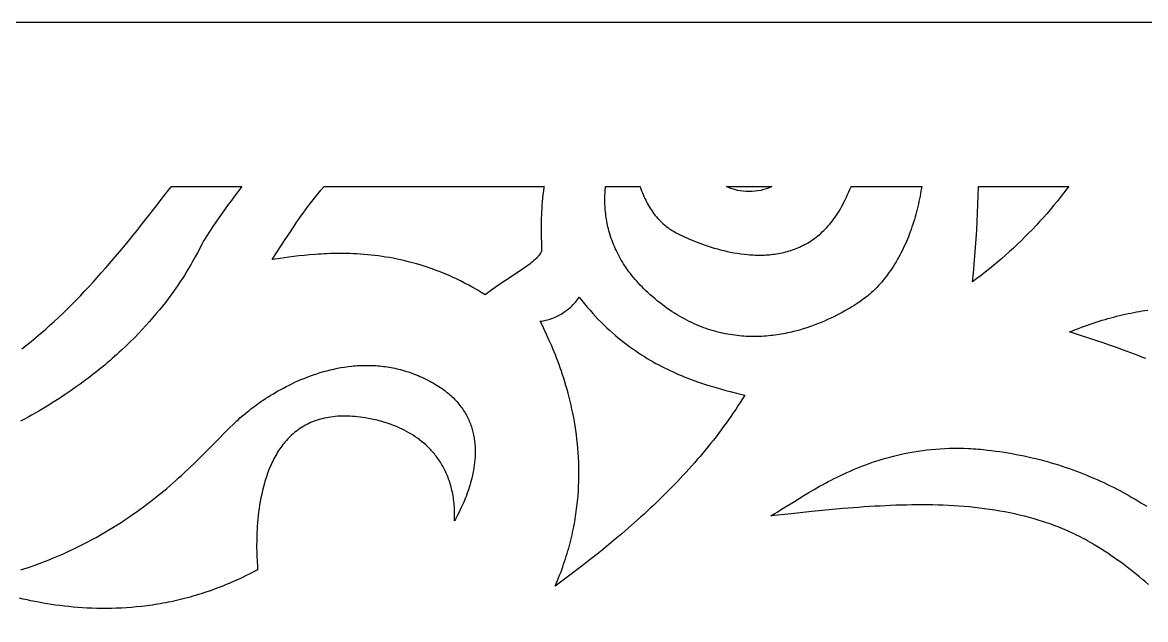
# Model space of a CAD drawing. Extents: x -1000 to 1000, y -1450 to 1450.
# Drawn here: x 251.4 to 593.6, y 1268 to 1450 of the extents above; entities that cross this region are included whole.
import ezdxf

# ---------------------------------------------------------------- set-up
doc = ezdxf.new("R2010")
doc.units = 0
doc.layers.add('LAYER_1', color=18, linetype='CONTINUOUS')

msp = doc.modelspace()

# ---------------------------------------------------------------- linework, layer by layer
at = {"layer": 'LAYER_1'}
for points in [[(-1000, 1050), (1000, 1050), (1000, 1450), (-1000, 1450)], [(410.33, 1399.82), (410.16, 1398.66), (410.02, 1397.53), (409.89, 1396.43), (409.78, 1395.35), (409.69, 1394.3), (409.62, 1393.27), (409.56, 1392.28), (409.52, 1391.31), (409.48, 1390.38), (409.46, 1389.48), (409.45, 1388.61), (409.44, 1387.78), (409.46, 1386.23), (409.49, 1384.82), (409.56, 1382.51), (409.58, 1381.61), (409.59, 1381.23), (409.58, 1380.89), (409.57, 1380.61), (409.55, 1380.37), (409.52, 1380.19), (409.5, 1380.12), (409.48, 1380.06), (409.39, 1379.89), (409.3, 1379.72), (409.1, 1379.39), (408.86, 1379.06), (408.6, 1378.73), (408.31, 1378.4), (407.99, 1378.06), (407.64, 1377.73), (407.26, 1377.39), (406.86, 1377.05), (406.44, 1376.71), (405.99, 1376.36), (405.52, 1376.01), (405.02, 1375.65), (404.51, 1375.29), (403.41, 1374.54), (401, 1372.94), (399.69, 1372.07), (398.33, 1371.16), (396.92, 1370.2), (395.46, 1369.18), (394.71, 1368.65), (393.96, 1368.1), (393.2, 1367.53), (392.43, 1366.94), (391.17, 1367.73), (389.92, 1368.48), (388.66, 1369.21), (387.41, 1369.9), (386.16, 1370.57), (384.91, 1371.2), (383.67, 1371.81), (382.43, 1372.39), (381.19, 1372.94), (379.96, 1373.46), (378.73, 1373.96), (377.5, 1374.43), (376.28, 1374.88), (375.07, 1375.3), (373.86, 1375.7), (372.65, 1376.08), (371.46, 1376.43), (370.26, 1376.76), (369.08, 1377.07), (367.9, 1377.36), (366.73, 1377.63), (365.56, 1377.87), (364.41, 1378.1), (363.26, 1378.31), (362.12, 1378.5), (360.99, 1378.67), (359.86, 1378.83), (358.75, 1378.97), (357.65, 1379.09), (356.55, 1379.2), (355.47, 1379.29), (354.4, 1379.37), (353.34, 1379.44), (352.29, 1379.49), (351.25, 1379.53), (350.22, 1379.56), (349.21, 1379.57), (348.2, 1379.58), (347.21, 1379.57), (346.24, 1379.56), (345.27, 1379.53), (344.32, 1379.5), (343.39, 1379.46), (342.47, 1379.41), (341.56, 1379.36), (340.67, 1379.3), (338.93, 1379.16), (337.26, 1379), (335.65, 1378.83), (334.11, 1378.65), (332.64, 1378.46), (329.92, 1378.09), (327.51, 1377.76), (328.86, 1379.78), (330.2, 1381.81), (331.52, 1383.85), (332.85, 1385.88), (334.19, 1387.91), (334.87, 1388.91), (335.56, 1389.91), (336.25, 1390.91), (336.95, 1391.9), (337.67, 1392.88), (338.39, 1393.85), (339.19, 1394.9), (339.99, 1395.93), (340.8, 1396.95), (341.61, 1397.95), (342.43, 1398.94), (343.25, 1399.92), (343.32, 1400), (410.36, 1400)], [(525.32, 1399.52), (525.18, 1398.7), (525.04, 1397.89), (524.89, 1397.07), (524.73, 1396.26), (524.56, 1395.46), (524.39, 1394.66), (524.21, 1393.86), (524.01, 1393.07), (523.81, 1392.28), (523.61, 1391.49), (523.39, 1390.71), (523.16, 1389.94), (522.93, 1389.17), (522.68, 1388.41), (522.43, 1387.65), (522.17, 1386.89), (521.9, 1386.15), (521.62, 1385.4), (521.34, 1384.67), (521.04, 1383.94), (520.74, 1383.22), (520.42, 1382.5), (520.1, 1381.79), (519.77, 1381.09), (519.43, 1380.39), (519.08, 1379.7), (518.72, 1379.02), (518.35, 1378.34), (517.97, 1377.68), (517.59, 1377.02), (517.19, 1376.37), (516.79, 1375.72), (516.37, 1375.09), (515.95, 1374.46), (515.52, 1373.84), (515.08, 1373.23), (514.63, 1372.63), (514.17, 1372.04), (513.7, 1371.46), (513.22, 1370.88), (512.73, 1370.32), (512.23, 1369.77), (511.72, 1369.22), (511.2, 1368.69), (510.67, 1368.16), (510.14, 1367.65), (509.59, 1367.15), (509.34, 1366.93), (508.9, 1366.58), (508.28, 1366.11), (507.49, 1365.54), (506.54, 1364.88), (506, 1364.52), (505.42, 1364.14), (504.81, 1363.75), (504.15, 1363.34), (503.47, 1362.93), (502.74, 1362.5), (501.98, 1362.07), (501.19, 1361.63), (500.36, 1361.18), (499.5, 1360.74), (498.61, 1360.29), (497.69, 1359.85), (496.73, 1359.41), (495.75, 1358.98), (494.74, 1358.55), (493.7, 1358.13), (492.64, 1357.73), (491.55, 1357.34), (490.43, 1356.96), (489.29, 1356.6), (488.13, 1356.25), (486.95, 1355.93), (486.34, 1355.78), (485.74, 1355.63), (485.13, 1355.49), (484.51, 1355.36), (483.89, 1355.23), (483.26, 1355.11), (482.63, 1355), (481.99, 1354.89), (481.35, 1354.79), (480.71, 1354.7), (480.06, 1354.61), (479.4, 1354.54), (478.74, 1354.47), (478.08, 1354.41), (477.41, 1354.36), (476.74, 1354.32), (476.07, 1354.29), (475.39, 1354.27), (474.71, 1354.26), (474.03, 1354.25), (473.34, 1354.26), (472.64, 1354.28), (471.95, 1354.31), (471.25, 1354.35), (470.55, 1354.4), (469.85, 1354.47), (469.14, 1354.54), (468.43, 1354.63), (467.72, 1354.73), (467, 1354.84), (466.29, 1354.96), (465.57, 1355.1), (464.85, 1355.25), (464.12, 1355.41), (463.4, 1355.59), (462.67, 1355.78), (461.94, 1355.99), (461.21, 1356.2), (460.48, 1356.44), (459.75, 1356.69), (459.01, 1356.95), (458.27, 1357.23), (457.54, 1357.52), (456.8, 1357.83), (456.06, 1358.15), (455.32, 1358.5), (454.58, 1358.85), (453.84, 1359.23), (453.1, 1359.62), (452.35, 1360.03), (451.61, 1360.45), (450.87, 1360.89), (450.12, 1361.35), (449.38, 1361.83), (448.64, 1362.33), (447.9, 1362.84), (447.15, 1363.38), (446.41, 1363.93), (445.67, 1364.5), (444.93, 1365.09), (444.19, 1365.71), (443.45, 1366.34), (442.71, 1366.99), (441.97, 1367.66), (441.36, 1368.23), (440.77, 1368.8), (440.2, 1369.38), (439.65, 1369.95), (439.11, 1370.53), (438.58, 1371.11), (438.08, 1371.69), (437.59, 1372.28), (437.11, 1372.86), (436.65, 1373.45), (436.21, 1374.03), (435.78, 1374.62), (435.37, 1375.21), (434.97, 1375.8), (434.58, 1376.39), (434.21, 1376.99), (433.86, 1377.58), (433.52, 1378.17), (433.19, 1378.77), (432.88, 1379.36), (432.58, 1379.95), (432.29, 1380.55), (432.02, 1381.14), (431.76, 1381.74), (431.51, 1382.33), (431.27, 1382.93), (431.05, 1383.52), (430.84, 1384.11), (430.64, 1384.71), (430.45, 1385.3), (430.28, 1385.89), (430.12, 1386.48), (429.96, 1387.07), (429.82, 1387.66), (429.69, 1388.25), (429.57, 1388.83), (429.46, 1389.42), (429.36, 1390), (429.27, 1390.58), (429.19, 1391.16), (429.12, 1391.74), (429.06, 1392.32), (429.01, 1392.89), (428.96, 1393.46), (428.93, 1394.03), (428.91, 1394.6), (428.89, 1395.17), (428.88, 1395.73), (428.88, 1396.29), (428.89, 1396.85), (428.9, 1397.41), (428.93, 1397.96), (428.96, 1398.51), (428.99, 1399.05), (429.04, 1399.6), (429.08, 1400), (439.59, 1400), (439.64, 1399.87), (439.85, 1399.27), (440.06, 1398.68), (440.29, 1398.1), (440.53, 1397.52), (440.78, 1396.94), (441.04, 1396.38), (441.31, 1395.82), (441.59, 1395.27), (441.88, 1394.73), (442.18, 1394.2), (442.49, 1393.68), (442.81, 1393.16), (443.15, 1392.66), (443.49, 1392.16), (443.84, 1391.68), (444.21, 1391.2), (444.59, 1390.74), (444.98, 1390.28), (445.38, 1389.84), (445.79, 1389.41), (446.21, 1388.99), (446.65, 1388.59), (447.1, 1388.19), (447.56, 1387.81), (448.03, 1387.45), (448.51, 1387.09), (448.75, 1386.94), (449.19, 1386.68), (449.82, 1386.33), (450.63, 1385.9), (451.6, 1385.41), (452.73, 1384.86), (453.35, 1384.57), (454.01, 1384.28), (454.7, 1383.97), (455.42, 1383.67), (456.18, 1383.36), (456.96, 1383.04), (457.77, 1382.73), (458.61, 1382.42), (459.47, 1382.12), (460.36, 1381.82), (461.27, 1381.53), (462.21, 1381.24), (463.16, 1380.97), (464.13, 1380.7), (465.12, 1380.46), (466.13, 1380.22), (467.15, 1380), (468.19, 1379.81), (469.24, 1379.63), (470.3, 1379.47), (471.37, 1379.34), (472.44, 1379.23), (472.98, 1379.19), (473.53, 1379.15), (474.07, 1379.12), (474.62, 1379.1), (475.17, 1379.08), (475.71, 1379.08), (476.26, 1379.08), (476.81, 1379.08), (477.36, 1379.1), (477.91, 1379.13), (478.46, 1379.16), (479.01, 1379.21), (479.56, 1379.26), (480.11, 1379.32), (480.66, 1379.39), (481.21, 1379.47), (481.75, 1379.57), (482.3, 1379.67), (482.84, 1379.78), (483.39, 1379.9), (483.93, 1380.04), (484.47, 1380.18), (485.01, 1380.34), (485.54, 1380.5), (486.08, 1380.68), (486.61, 1380.87), (487.14, 1381.08), (487.67, 1381.29), (488.19, 1381.52), (488.71, 1381.76), (489.23, 1382.01), (489.74, 1382.28), (490.25, 1382.56), (490.76, 1382.85), (491.26, 1383.16), (491.76, 1383.48), (492.25, 1383.82), (492.74, 1384.17), (493.23, 1384.53), (493.71, 1384.91), (494.18, 1385.3), (494.65, 1385.71), (495.12, 1386.14), (495.58, 1386.58), (496.03, 1387.03), (496.48, 1387.5), (496.92, 1387.99), (497.36, 1388.5), (497.79, 1389.02), (498.21, 1389.55), (498.63, 1390.11), (499.04, 1390.68), (499.44, 1391.27), (499.84, 1391.88), (500.23, 1392.5), (500.61, 1393.15), (500.99, 1393.81), (501.35, 1394.49), (501.71, 1395.19), (502.06, 1395.91), (502.44, 1396.71), (502.81, 1397.52), (503.17, 1398.33), (503.52, 1399.13), (503.86, 1399.93), (503.88, 1400), (525.39, 1400)], [(569.62, 1399.24), (568.63, 1397.96), (567.63, 1396.69), (566.62, 1395.42), (565.59, 1394.17), (564.55, 1392.93), (563.49, 1391.71), (562.42, 1390.49), (561.33, 1389.29), (560.23, 1388.1), (559.11, 1386.92), (557.98, 1385.76), (556.84, 1384.61), (555.69, 1383.47), (554.52, 1382.34), (553.34, 1381.23), (552.15, 1380.14), (550.94, 1379.06), (549.73, 1377.99), (548.5, 1376.94), (547.26, 1375.9), (546.01, 1374.88), (544.75, 1373.88), (543.48, 1372.89), (542.19, 1371.92), (540.9, 1370.96), (541.16, 1373.57), (541.41, 1376.19), (541.63, 1378.81), (541.83, 1381.42), (542.01, 1384.05), (542.17, 1386.67), (542.32, 1389.29), (542.44, 1391.92), (542.54, 1394.54), (542.62, 1397.17), (542.68, 1399.79), (542.69, 1400), (570.18, 1400)], [(421.89, 1365.24), (422.7, 1364.22), (423.52, 1363.22), (424.35, 1362.26), (425.19, 1361.31), (426.03, 1360.39), (426.88, 1359.5), (427.73, 1358.63), (428.59, 1357.78), (429.46, 1356.95), (430.32, 1356.15), (431.2, 1355.37), (432.07, 1354.61), (432.95, 1353.87), (433.83, 1353.16), (434.71, 1352.46), (435.6, 1351.79), (436.48, 1351.13), (437.37, 1350.5), (438.26, 1349.88), (439.15, 1349.28), (440.03, 1348.71), (440.92, 1348.15), (441.81, 1347.6), (442.69, 1347.08), (443.57, 1346.57), (444.45, 1346.08), (445.33, 1345.61), (446.2, 1345.15), (447.07, 1344.7), (447.94, 1344.28), (448.8, 1343.87), (449.65, 1343.47), (450.51, 1343.08), (451.35, 1342.71), (452.19, 1342.36), (453.02, 1342.01), (453.85, 1341.68), (454.67, 1341.37), (455.48, 1341.06), (456.28, 1340.76), (457.07, 1340.48), (458.63, 1339.95), (460.15, 1339.45), (461.63, 1339), (463.06, 1338.58), (464.44, 1338.19), (465.76, 1337.83), (467.03, 1337.5), (469.39, 1336.9), (471.49, 1336.37), (470.81, 1335.28), (470.13, 1334.2), (469.43, 1333.12), (468.73, 1332.05), (468.01, 1330.99), (467.29, 1329.93), (466.55, 1328.88), (465.81, 1327.84), (465.05, 1326.8), (464.29, 1325.77), (463.52, 1324.74), (462.74, 1323.73), (461.95, 1322.71), (461.15, 1321.71), (460.35, 1320.71), (459.53, 1319.71), (458.71, 1318.73), (457.88, 1317.74), (457.04, 1316.77), (456.2, 1315.8), (455.34, 1314.83), (454.48, 1313.87), (453.62, 1312.92), (452.74, 1311.97), (451.86, 1311.03), (450.97, 1310.09), (450.08, 1309.16), (449.18, 1308.24), (448.27, 1307.32), (447.35, 1306.4), (446.43, 1305.49), (445.51, 1304.59), (444.58, 1303.69), (443.64, 1302.8), (442.7, 1301.91), (441.75, 1301.03), (440.8, 1300.15), (439.84, 1299.28), (437.91, 1297.54), (435.96, 1295.83), (434, 1294.14), (432.02, 1292.46), (430.03, 1290.81), (428.02, 1289.17), (426, 1287.55), (423.97, 1285.95), (421.93, 1284.36), (419.88, 1282.79), (417.83, 1281.24), (415.77, 1279.7), (413.7, 1278.18), (414.07, 1279.01), (414.42, 1279.85), (414.76, 1280.69), (415.09, 1281.52), (415.41, 1282.35), (415.72, 1283.18), (416.02, 1284.01), (416.31, 1284.84), (416.59, 1285.66), (416.86, 1286.48), (417.12, 1287.31), (417.37, 1288.12), (417.61, 1288.94), (417.85, 1289.76), (418.07, 1290.57), (418.28, 1291.38), (418.49, 1292.19), (418.68, 1292.99), (418.87, 1293.8), (419.05, 1294.6), (419.22, 1295.4), (419.38, 1296.2), (419.53, 1296.99), (419.68, 1297.78), (419.82, 1298.57), (419.94, 1299.36), (420.06, 1300.15), (420.18, 1300.93), (420.28, 1301.71), (420.38, 1302.49), (420.47, 1303.26), (420.55, 1304.03), (420.62, 1304.8), (420.69, 1305.56), (420.8, 1307.09), (420.89, 1308.6), (420.95, 1310.1), (420.98, 1311.58), (420.98, 1313.05), (420.96, 1314.51), (420.92, 1315.96), (420.86, 1317.39), (420.77, 1318.81), (420.66, 1320.21), (420.53, 1321.6), (420.38, 1322.97), (420.21, 1324.33), (420.03, 1325.67), (419.83, 1327), (419.61, 1328.31), (419.37, 1329.6), (419.12, 1330.88), (418.86, 1332.13), (418.58, 1333.37), (418.29, 1334.6), (417.99, 1335.8), (417.68, 1336.98), (417.36, 1338.15), (417.03, 1339.29), (416.7, 1340.42), (416.35, 1341.53), (416, 1342.61), (415.64, 1343.67), (415.28, 1344.72), (414.91, 1345.74), (414.55, 1346.74), (414.17, 1347.72), (413.8, 1348.67), (413.43, 1349.61), (413.06, 1350.52), (412.68, 1351.4), (412.31, 1352.27), (411.95, 1353.1), (411.22, 1354.71), (410.52, 1356.21), (409.84, 1357.61), (409.2, 1358.91), (409.63, 1358.97), (410.06, 1359.04), (410.5, 1359.12), (410.93, 1359.22), (411.36, 1359.33), (411.79, 1359.46), (412.22, 1359.59), (412.65, 1359.74), (413.07, 1359.9), (413.49, 1360.07), (413.91, 1360.26), (414.32, 1360.45), (414.73, 1360.66), (415.13, 1360.87), (415.53, 1361.1), (415.92, 1361.34), (416.31, 1361.58), (416.68, 1361.84), (417.06, 1362.1), (417.42, 1362.38), (417.78, 1362.66), (418.13, 1362.95), (418.47, 1363.25), (418.8, 1363.56), (419.12, 1363.88), (419.44, 1364.2), (419.74, 1364.53), (420.03, 1364.87), (420.31, 1365.21), (420.58, 1365.56), (420.84, 1365.92), (421.08, 1366.28)]]:
    msp.add_lwpolyline(points, close=True, dxfattribs=at)
for points in [[(251.28, 1350.49), (252.71, 1351.62), (254.14, 1352.77), (255.55, 1353.94), (256.95, 1355.14), (258.34, 1356.35), (259.72, 1357.59), (261.09, 1358.84), (262.45, 1360.11), (263.8, 1361.4), (265.13, 1362.71), (266.46, 1364.03), (267.78, 1365.36), (269.08, 1366.71), (270.38, 1368.07), (271.66, 1369.45), (272.94, 1370.83), (274.21, 1372.23), (275.46, 1373.64), (276.71, 1375.05), (277.95, 1376.48), (279.18, 1377.91), (280.4, 1379.35), (281.61, 1380.8), (282.81, 1382.25), (284.01, 1383.71), (285.19, 1385.17), (286.37, 1386.63), (287.54, 1388.1), (289.85, 1391.03), (292.13, 1393.97), (294.39, 1396.9), (296.61, 1399.82), (296.75, 1400), (318.32, 1400), (317.99, 1399.58), (317.02, 1398.32), (316.05, 1397.05), (315.09, 1395.77), (314.13, 1394.47), (313.18, 1393.15), (312.24, 1391.83), (311.3, 1390.49), (310.37, 1389.13), (309.44, 1387.76), (308.52, 1386.38), (307.61, 1384.98), (306.71, 1383.57), (306.61, 1383.42), (306.5, 1383.21), (306.21, 1382.64), (305.35, 1380.93), (304.77, 1379.82), (304.08, 1378.53), (303.7, 1377.84), (303.28, 1377.1), (302.84, 1376.33), (302.37, 1375.52), (301.87, 1374.68), (301.33, 1373.8), (300.76, 1372.9), (300.16, 1371.96), (299.53, 1371), (298.86, 1370.01), (298.16, 1368.99), (297.42, 1367.95), (296.65, 1366.88), (295.83, 1365.79), (294.99, 1364.68), (294.1, 1363.55), (293.17, 1362.4), (292.21, 1361.23), (291.2, 1360.04), (290.15, 1358.84), (289.06, 1357.62), (287.93, 1356.39), (286.75, 1355.15), (285.53, 1353.9), (284.27, 1352.64), (282.96, 1351.37), (281.61, 1350.09), (280.91, 1349.45), (280.21, 1348.81), (279.49, 1348.16), (278.76, 1347.52), (278.02, 1346.87), (277.26, 1346.23), (276.49, 1345.58), (275.72, 1344.93), (274.93, 1344.29), (274.12, 1343.64), (273.31, 1342.99), (272.48, 1342.34), (271.64, 1341.7), (270.78, 1341.05), (269.91, 1340.4), (269.04, 1339.76), (268.14, 1339.12), (267.24, 1338.47), (266.32, 1337.83), (265.38, 1337.19), (264.44, 1336.55), (263.48, 1335.91), (262.51, 1335.28), (261.52, 1334.64), (260.52, 1334.01), (259.51, 1333.38), (258.48, 1332.76), (257.44, 1332.13), (256.38, 1331.51), (255.31, 1330.89), (254.23, 1330.28), (253.13, 1329.66), (252.02, 1329.05), (250.89, 1328.45)], [(593.63, 1347.53), (592.46, 1348), (591.31, 1348.46), (590.18, 1348.9), (589.06, 1349.33), (586.86, 1350.15), (584.73, 1350.91), (582.66, 1351.63), (580.67, 1352.3), (578.75, 1352.94), (576.92, 1353.54), (573.49, 1354.64), (571.91, 1355.16), (570.43, 1355.65), (571.34, 1356.03), (572.25, 1356.39), (573.16, 1356.75), (574.06, 1357.1), (574.97, 1357.43), (575.87, 1357.76), (576.77, 1358.07), (577.67, 1358.37), (578.56, 1358.67), (579.46, 1358.95), (580.35, 1359.22), (581.24, 1359.48), (582.12, 1359.74), (583.01, 1359.98), (583.89, 1360.21), (584.77, 1360.44), (585.64, 1360.65), (586.52, 1360.86), (587.39, 1361.06), (588.26, 1361.24), (589.12, 1361.42), (589.99, 1361.59), (590.85, 1361.75), (591.7, 1361.9), (592.56, 1362.05), (593.41, 1362.18), (594.26, 1362.31)], [(250.96, 1283.13), (252.12, 1283.5), (253.27, 1283.88), (254.42, 1284.28), (256.06, 1284.88), (257.68, 1285.49), (259.28, 1286.11), (260.85, 1286.75), (262.39, 1287.4), (263.91, 1288.07), (265.4, 1288.74), (266.87, 1289.43), (268.32, 1290.13), (269.74, 1290.84), (271.13, 1291.56), (272.51, 1292.29), (273.86, 1293.03), (275.18, 1293.77), (276.48, 1294.52), (277.76, 1295.29), (279.02, 1296.05), (280.26, 1296.83), (281.47, 1297.6), (282.67, 1298.39), (283.84, 1299.17), (284.99, 1299.97), (286.12, 1300.76), (287.23, 1301.56), (288.31, 1302.36), (289.38, 1303.16), (290.43, 1303.96), (291.46, 1304.77), (292.47, 1305.57), (293.46, 1306.37), (294.43, 1307.17), (295.39, 1307.97), (296.32, 1308.77), (297.24, 1309.57), (298.14, 1310.36), (299.02, 1311.15), (299.89, 1311.93), (300.74, 1312.71), (302.38, 1314.25), (303.97, 1315.76), (305.49, 1317.25), (306.95, 1318.7), (308.35, 1320.1), (310.99, 1322.79), (313.41, 1325.26), (314.56, 1326.41), (315.65, 1327.49), (316.7, 1328.5), (317.21, 1328.97), (317.71, 1329.43), (318.54, 1330.16), (318.99, 1330.54), (319.46, 1330.94), (319.96, 1331.34), (320.48, 1331.76), (321.03, 1332.19), (321.6, 1332.62), (322.19, 1333.06), (322.81, 1333.51), (323.45, 1333.96), (324.11, 1334.42), (324.79, 1334.88), (325.49, 1335.34), (326.21, 1335.81), (326.95, 1336.27), (327.71, 1336.73), (328.49, 1337.2), (329.29, 1337.66), (330.11, 1338.11), (330.94, 1338.56), (331.79, 1339.01), (332.66, 1339.45), (333.54, 1339.88), (334.44, 1340.3), (335.36, 1340.71), (336.29, 1341.12), (337.23, 1341.51), (338.19, 1341.89), (339.17, 1342.25), (340.15, 1342.6), (341.15, 1342.94), (342.16, 1343.26), (343.19, 1343.56), (344.22, 1343.85), (345.27, 1344.11), (346.32, 1344.35), (347.39, 1344.58), (348.47, 1344.78), (349.55, 1344.95), (350.65, 1345.11), (351.75, 1345.24), (352.31, 1345.29), (352.86, 1345.34), (353.42, 1345.38), (353.98, 1345.41), (354.54, 1345.44), (355.11, 1345.46), (355.67, 1345.47), (356.24, 1345.48), (356.81, 1345.47), (357.38, 1345.46), (357.95, 1345.44), (358.52, 1345.42), (359.1, 1345.38), (359.67, 1345.34), (360.25, 1345.29), (360.83, 1345.23), (361.4, 1345.17), (361.99, 1345.09), (362.57, 1345), (363.15, 1344.91), (363.73, 1344.81), (364.32, 1344.7), (364.9, 1344.58), (365.49, 1344.44), (366.07, 1344.3), (366.66, 1344.16), (367.25, 1344), (367.83, 1343.83), (368.42, 1343.65), (369.01, 1343.46), (369.6, 1343.26), (370.19, 1343.05), (370.78, 1342.83), (371.37, 1342.6), (371.96, 1342.36), (372.55, 1342.1), (373.14, 1341.84), (373.73, 1341.57), (374.32, 1341.28), (374.91, 1340.98), (375.5, 1340.67), (376.09, 1340.35), (376.67, 1340.02), (377.26, 1339.68), (377.79, 1339.36), (378.31, 1339.03), (378.81, 1338.7), (379.29, 1338.37), (379.77, 1338.03), (380.23, 1337.68), (380.67, 1337.34), (381.11, 1336.98), (381.52, 1336.63), (381.93, 1336.27), (382.32, 1335.91), (382.71, 1335.54), (383.07, 1335.17), (383.43, 1334.79), (383.77, 1334.42), (384.11, 1334.04), (384.43, 1333.65), (384.73, 1333.27), (385.03, 1332.88), (385.32, 1332.49), (385.59, 1332.09), (385.85, 1331.7), (386.1, 1331.3), (386.35, 1330.9), (386.58, 1330.49), (386.8, 1330.09), (387.01, 1329.68), (387.21, 1329.27), (387.4, 1328.86), (387.58, 1328.44), (387.75, 1328.03), (387.91, 1327.61), (388.06, 1327.2), (388.2, 1326.78), (388.33, 1326.36), (388.46, 1325.94), (388.57, 1325.52), (388.68, 1325.1), (388.78, 1324.67), (388.87, 1324.25), (388.95, 1323.83), (389.02, 1323.4), (389.09, 1322.98), (389.15, 1322.56), (389.2, 1322.13), (389.24, 1321.71), (389.28, 1321.29), (389.31, 1320.86), (389.35, 1320.02), (389.36, 1319.18), (389.35, 1318.34), (389.32, 1317.51), (389.26, 1316.68), (389.18, 1315.86), (389.08, 1315.04), (388.97, 1314.24), (388.83, 1313.44), (388.68, 1312.65), (388.52, 1311.88), (388.34, 1311.11), (388.15, 1310.36), (387.95, 1309.62), (387.74, 1308.9), (387.52, 1308.19), (387.29, 1307.5), (387.06, 1306.82), (386.82, 1306.16), (386.58, 1305.52), (386.34, 1304.9), (386.1, 1304.31), (385.86, 1303.73), (385.62, 1303.17), (385.14, 1302.13), (384.69, 1301.2), (384.28, 1300.36), (383.9, 1299.65), (383.32, 1298.58), (383.03, 1298.06), (383.04, 1299.1), (383.07, 1300.14), (383.08, 1300.66), (383.08, 1301.17), (383.07, 1301.69), (383.04, 1302.21), (382.99, 1302.81), (382.94, 1303.41), (382.87, 1303.99), (382.8, 1304.57), (382.72, 1305.13), (382.63, 1305.69), (382.53, 1306.24), (382.42, 1306.78), (382.3, 1307.32), (382.18, 1307.84), (382.05, 1308.36), (381.91, 1308.87), (381.77, 1309.37), (381.61, 1309.86), (381.45, 1310.34), (381.28, 1310.82), (381.11, 1311.29), (380.93, 1311.75), (380.74, 1312.2), (380.54, 1312.65), (380.34, 1313.09), (380.14, 1313.52), (379.92, 1313.94), (379.7, 1314.36), (379.48, 1314.76), (379.25, 1315.17), (379.01, 1315.56), (378.77, 1315.95), (378.52, 1316.33), (378.27, 1316.7), (378.02, 1317.06), (377.75, 1317.42), (377.49, 1317.78), (377.22, 1318.12), (376.94, 1318.46), (376.67, 1318.79), (376.38, 1319.12), (376.1, 1319.44), (375.81, 1319.75), (375.51, 1320.06), (374.91, 1320.65), (374.3, 1321.22), (373.68, 1321.77), (373.05, 1322.29), (372.41, 1322.79), (371.76, 1323.26), (371.11, 1323.72), (370.44, 1324.15), (369.78, 1324.56), (369.11, 1324.95), (368.44, 1325.33), (367.77, 1325.68), (367.1, 1326.01), (366.43, 1326.33), (365.76, 1326.62), (365.1, 1326.9), (364.44, 1327.17), (363.79, 1327.41), (363.14, 1327.65), (362.51, 1327.86), (361.88, 1328.06), (361.27, 1328.25), (360.66, 1328.42), (360.07, 1328.58), (359.5, 1328.73), (358.93, 1328.87), (357.86, 1329.11), (356.87, 1329.3), (355.96, 1329.46), (355.15, 1329.58), (354.44, 1329.68), (353.36, 1329.79), (352.82, 1329.84), (352.01, 1329.91), (351.21, 1329.96), (350.43, 1329.99), (349.67, 1330), (348.91, 1330), (348.17, 1329.98), (347.45, 1329.94), (346.74, 1329.89), (346.04, 1329.81), (345.35, 1329.73), (344.68, 1329.62), (344.03, 1329.5), (343.38, 1329.37), (342.75, 1329.22), (342.13, 1329.05), (341.52, 1328.87), (340.93, 1328.67), (340.35, 1328.47), (339.78, 1328.24), (339.22, 1328.01), (338.68, 1327.76), (338.15, 1327.49), (337.63, 1327.22), (337.12, 1326.93), (336.62, 1326.63), (336.13, 1326.32), (335.66, 1326), (335.19, 1325.66), (334.74, 1325.32), (334.3, 1324.96), (333.87, 1324.59), (333.45, 1324.22), (333.04, 1323.83), (332.64, 1323.43), (332.25, 1323.03), (331.87, 1322.61), (331.5, 1322.19), (331.14, 1321.76), (330.79, 1321.32), (330.45, 1320.87), (330.12, 1320.41), (329.8, 1319.95), (329.49, 1319.48), (329.19, 1319), (328.9, 1318.52), (328.61, 1318.03), (328.33, 1317.53), (328.07, 1317.03), (327.81, 1316.52), (327.56, 1316.01), (327.32, 1315.49), (327.08, 1314.97), (326.85, 1314.44), (326.64, 1313.91), (326.42, 1313.38), (326.22, 1312.84), (326.03, 1312.3), (325.84, 1311.76), (325.66, 1311.21), (325.48, 1310.66), (325.31, 1310.11), (325.15, 1309.56), (324.85, 1308.45), (324.57, 1307.34), (324.32, 1306.23), (324.09, 1305.11), (323.89, 1304), (323.7, 1302.9), (323.54, 1301.8), (323.4, 1300.71), (323.27, 1299.63), (323.16, 1298.57), (323.07, 1297.52), (322.99, 1296.5), (322.93, 1295.49), (322.88, 1294.51), (322.84, 1293.55), (322.82, 1292.62), (322.8, 1291.72), (322.79, 1290.85), (322.79, 1290.01), (322.81, 1288.45), (322.85, 1287.06), (322.91, 1285.85), (323.01, 1284.04), (323.05, 1283.48), (323.07, 1283.18), (322.2, 1282.71), (321.33, 1282.25), (320.46, 1281.81), (319.59, 1281.38), (318.72, 1280.95), (317.86, 1280.54), (316.99, 1280.14), (316.13, 1279.75), (315.27, 1279.37), (314.41, 1279), (313.55, 1278.64), (312.69, 1278.29), (311.83, 1277.95), (310.98, 1277.62), (310.12, 1277.3), (309.27, 1276.99), (308.42, 1276.69), (307.57, 1276.4), (306.72, 1276.12), (305.88, 1275.85), (305.03, 1275.58), (304.19, 1275.33), (303.35, 1275.08), (302.51, 1274.85), (301.68, 1274.62), (300.84, 1274.4), (300.01, 1274.19), (299.18, 1273.99), (298.35, 1273.8), (297.53, 1273.61), (296.7, 1273.43), (295.88, 1273.26), (295.07, 1273.1), (294.25, 1272.95), (293.44, 1272.81), (292.62, 1272.67), (291.82, 1272.54), (291.01, 1272.41), (289.41, 1272.19), (287.82, 1272), (286.23, 1271.83), (284.67, 1271.69), (283.11, 1271.57), (281.57, 1271.48), (280.04, 1271.42), (278.52, 1271.38), (277.02, 1271.36), (275.53, 1271.36), (274.06, 1271.38), (272.6, 1271.43), (271.16, 1271.49), (269.73, 1271.57), (268.33, 1271.67), (266.93, 1271.79), (265.56, 1271.92), (264.2, 1272.07), (262.86, 1272.24), (261.54, 1272.41), (260.24, 1272.6), (258.96, 1272.8), (257.7, 1273.01), (256.45, 1273.24), (255.23, 1273.47), (254.03, 1273.71), (252.85, 1273.96), (251.7, 1274.22), (250.56, 1274.48)], [(594.5, 1278.67), (593.59, 1279.46), (592.67, 1280.24), (591.74, 1281.01), (590.81, 1281.77), (589.87, 1282.52), (588.92, 1283.26), (587.96, 1284), (587, 1284.72), (586.03, 1285.44), (585.05, 1286.14), (584.06, 1286.84), (583.06, 1287.52), (582.06, 1288.2), (581.04, 1288.87), (580.02, 1289.52), (578.99, 1290.17), (577.95, 1290.8), (577.28, 1291.2), (576.62, 1291.58), (575.94, 1291.96), (575.27, 1292.34), (574.59, 1292.7), (573.91, 1293.06), (573.23, 1293.4), (572.54, 1293.74), (571.86, 1294.08), (571.16, 1294.4), (570.47, 1294.72), (569.77, 1295.03), (569.07, 1295.34), (568.36, 1295.64), (567.66, 1295.93), (566.95, 1296.21), (566.23, 1296.48), (565.52, 1296.75), (564.8, 1297.02), (564.08, 1297.27), (563.36, 1297.52), (562.63, 1297.76), (561.9, 1298), (561.17, 1298.23), (559.7, 1298.67), (558.23, 1299.08), (556.74, 1299.47), (555.24, 1299.84), (553.74, 1300.18), (552.23, 1300.5), (550.71, 1300.8), (549.18, 1301.07), (547.64, 1301.33), (546.1, 1301.56), (544.55, 1301.78), (543, 1301.97), (541.44, 1302.14), (539.87, 1302.3), (538.3, 1302.44), (536.73, 1302.56), (535.15, 1302.66), (533.56, 1302.74), (531.97, 1302.81), (530.38, 1302.87), (528.78, 1302.91), (527.18, 1302.93), (525.58, 1302.94), (523.98, 1302.94), (522.37, 1302.93), (520.76, 1302.9), (519.16, 1302.86), (517.55, 1302.81), (515.93, 1302.75), (514.32, 1302.68), (512.71, 1302.6), (511.1, 1302.51), (509.49, 1302.41), (507.88, 1302.3), (506.27, 1302.19), (504.66, 1302.06), (501.45, 1301.8), (498.25, 1301.52), (495.06, 1301.22), (491.89, 1300.9), (485.6, 1300.26), (479.4, 1299.6), (480.44, 1300.21), (481.55, 1300.87), (482.72, 1301.59), (483.95, 1302.36), (486.6, 1304.02), (488.02, 1304.9), (489.5, 1305.8), (491.04, 1306.72), (492.64, 1307.66), (493.47, 1308.13), (494.31, 1308.61), (495.17, 1309.08), (496.04, 1309.55), (496.93, 1310.03), (497.83, 1310.5), (498.75, 1310.96), (499.69, 1311.43), (500.64, 1311.89), (501.61, 1312.35), (502.6, 1312.8), (503.6, 1313.24), (504.61, 1313.68), (505.64, 1314.11), (506.69, 1314.53), (507.76, 1314.94), (508.84, 1315.35), (509.93, 1315.74), (511.04, 1316.12), (512.17, 1316.49), (513.32, 1316.84), (514.48, 1317.19), (515.65, 1317.51), (516.85, 1317.83), (518.05, 1318.13), (519.28, 1318.41), (520.52, 1318.67), (521.78, 1318.92), (523.05, 1319.14), (524.34, 1319.35), (525.65, 1319.54), (526.97, 1319.71), (528.31, 1319.85), (529.66, 1319.97), (531.04, 1320.07), (532.42, 1320.15), (533.83, 1320.2), (535.25, 1320.23), (536.69, 1320.23), (538.14, 1320.2), (539.61, 1320.15), (540.35, 1320.11), (541.1, 1320.07), (541.85, 1320.01), (542.6, 1319.95), (543.36, 1319.89), (544.12, 1319.81), (545.42, 1319.67), (546.7, 1319.52), (547.98, 1319.36), (549.25, 1319.18), (550.5, 1318.99), (551.75, 1318.79), (552.99, 1318.57), (554.22, 1318.34), (555.43, 1318.11), (556.64, 1317.85), (557.84, 1317.59), (559.03, 1317.32), (560.21, 1317.03), (561.38, 1316.74), (562.54, 1316.43), (563.69, 1316.12), (564.83, 1315.79), (565.96, 1315.45), (567.09, 1315.1), (568.2, 1314.75), (569.3, 1314.38), (570.4, 1314), (571.48, 1313.61), (572.56, 1313.22), (573.63, 1312.81), (574.68, 1312.4), (575.73, 1311.98), (576.77, 1311.54), (577.8, 1311.1), (578.82, 1310.66), (579.84, 1310.2), (580.84, 1309.74), (581.83, 1309.26), (582.82, 1308.79), (583.79, 1308.3), (584.76, 1307.8), (585.72, 1307.3), (586.67, 1306.8), (587.61, 1306.28), (588.54, 1305.76), (589.46, 1305.23), (590.38, 1304.7), (591.28, 1304.16), (592.18, 1303.61), (593.07, 1303.06), (593.95, 1302.51)]]:
    msp.add_lwpolyline(points, dxfattribs=at)
msp.add_lwpolyline([(479.76, 1400, -0.111603), (472.82, 1398.42, -0.111603), (465.88, 1400)], format="xyb", close=True, dxfattribs=at)

doc.saveas('drawing.dxf')
